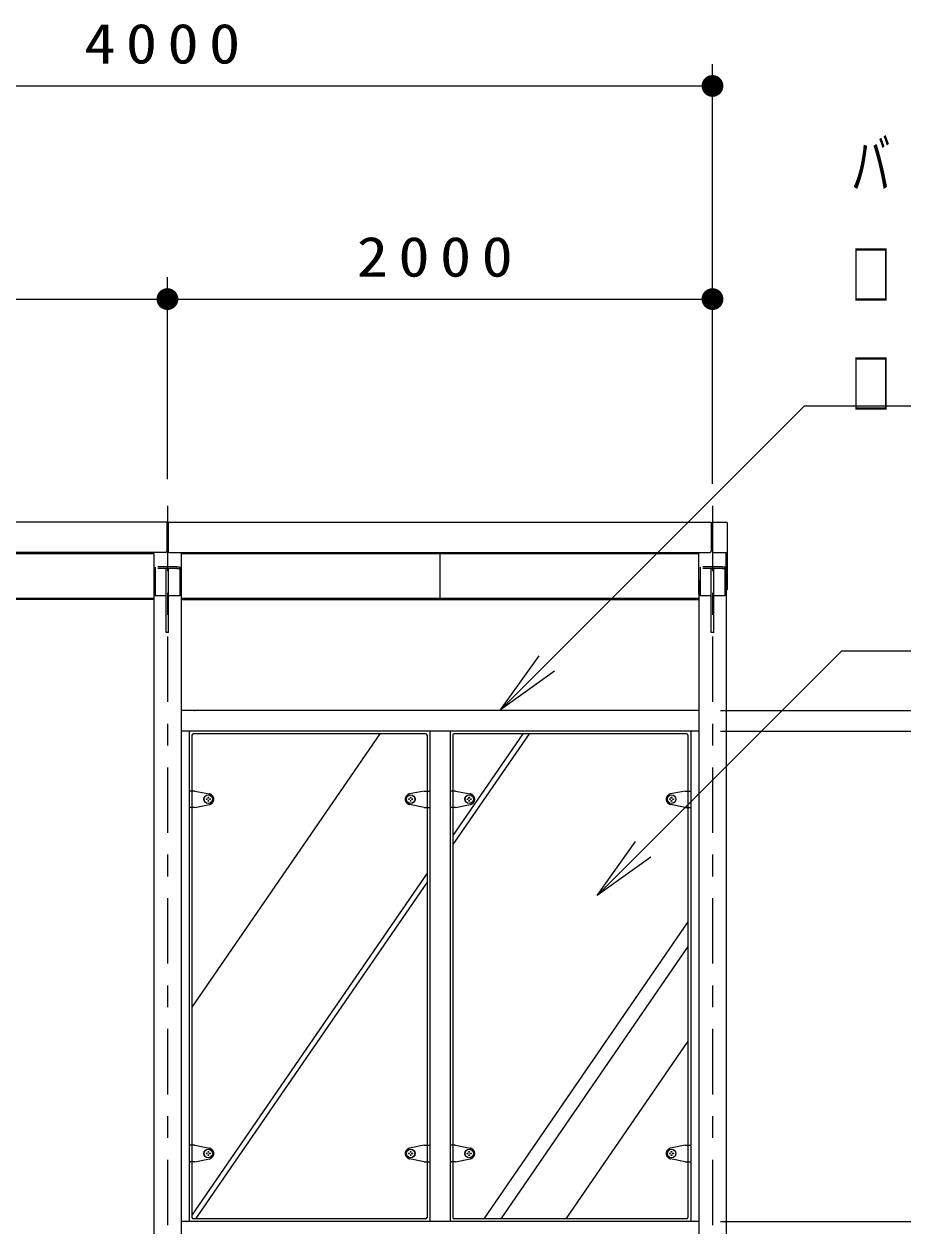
# Model space of a CAD drawing. Units: millimetres on the paper, scale 1:80. Extents: x -385 to 145, y 0 to 323.
# Drawn here: x -289.6 to -249.3, y 108.4 to 163.5 of the extents above; entities that cross this region are included whole.
import ezdxf

# ---------------------------------------------------------------- set-up
doc = ezdxf.new("R2010")
doc.units = ezdxf.units.MM
doc.linetypes.add('USER1', pattern=[4.5, 2.5, -2])
doc.linetypes.add('USER2', pattern=[6, 3, -1, 1, -1])
doc.layers.add('LY_1', color=7, linetype='Continuous', lineweight=25)
doc.styles.add('ＭＳ ゴシック', font='')
doc.styles.get('ＭＳ ゴシック').set_extended_font_data('MS Gothic')

# ---------------------------------------------------------------- blocks, each defined once
blk = doc.blocks.new('filled_dot')
at = {"color": 0, "linetype": 'Continuous', "lineweight": -2, "const_width": 1.25}
blk.add_lwpolyline([(-0.625, 0, 1), (0.625, 0, 1)], format="xyb", close=True, dxfattribs=at)

msp = doc.modelspace()

# ---------------------------------------------------------------- linework, layer by layer
at = {"layer": 'LY_1', "lineweight": 13}
for p, q in [((-258.02, 142.426), (-258.02, 161.68)), ((-308.02, 160.68), (-258.02, 160.68)), ((-283.02, 142.65), (-283.02, 151.904)), ((-258.02, 142.426), (-258.02, 151.904)), ((-308.02, 150.904), (-283.02, 150.904)), ((-308.02, 150.904), (-283.02, 150.904)), ((-283.02, 150.904), (-258.02, 150.904)), ((-267.745, 132.065), (-265.977, 134.54)), ((-267.745, 132.065), (-265.624, 134.186)), ((-265.27, 133.833), (-267.745, 132.065)), ((-257.645, 132.028), (-232.645, 132.028)), ((-257.645, 131.09), (-242.645, 131.09)), ((-263.316, 123.545), (-261.548, 126.02)), ((-263.316, 123.545), (-261.195, 125.666)), ((-260.841, 125.313), (-263.316, 123.545)), ((-257.645, 108.59), (-242.645, 108.59))]:
    msp.add_line(p, q, dxfattribs=at)
at = {"layer": 'LY_1', "color": 2, "linetype": 'USER2', "lineweight": 13}
for p, q in [((-283.02, 141.426), (-283.02, 99.637)), ((-258.02, 141.426), (-258.02, 99.637))]:
    msp.add_line(p, q, dxfattribs=at)
at = {"layer": 'LY_1', "color": 4}
for p, q in [((-283.051, 140.68), (-307.957, 140.68)), ((-283.051, 140.68), (-283.051, 139.341)), ((-283.02, 140.68), (-283.02, 138.625)), ((-282.989, 140.68), (-258.082, 140.68)), ((-282.989, 140.68), (-282.989, 139.341)), ((-258.082, 140.68), (-258.082, 139.341)), ((-258.02, 140.68), (-257.401, 140.68)), ((-258.02, 140.68), (-258.02, 139.341)), ((-257.326, 137.575), (-257.326, 140.605)), ((-283.114, 139.279), (-307.895, 139.279)), ((-283.645, 139.235), (-283.645, 137.996)), ((-282.926, 139.279), (-258.145, 139.279)), ((-282.395, 139.235), (-282.395, 137.996)), ((-258.645, 137.371), (-258.645, 139.279)), ((-258.02, 139.37), (-258.082, 139.37)), ((-257.957, 139.279), (-257.326, 139.279)), ((-257.395, 137.996), (-257.395, 139.279)), ((-257.366, 137.575), (-257.366, 139.279)), ((-283.645, 137.996), (-283.645, 103.903)), ((-282.395, 137.996), (-282.395, 103.903)), ((-258.645, 137.996), (-258.645, 103.903)), ((-257.395, 137.996), (-257.395, 103.903)), ((-257.326, 137.575), (-257.366, 137.575)), ((-258.645, 132.028), (-282.395, 132.028)), ((-258.645, 131.09), (-282.395, 131.09)), ((-282.02, 131.09), (-282.02, 108.59)), ((-270.989, 131.09), (-270.989, 108.59)), ((-270.051, 131.09), (-270.051, 108.59)), ((-259.02, 131.09), (-259.02, 108.59)), ((-281.895, 128.34), (-282.02, 128.34)), ((-271.114, 128.34), (-270.989, 128.34)), ((-269.926, 128.34), (-270.051, 128.34)), ((-259.145, 128.34), (-259.02, 128.34)), ((-281.895, 127.59), (-282.02, 127.59)), ((-271.114, 127.59), (-270.989, 127.59)), ((-269.926, 127.59), (-270.051, 127.59)), ((-259.145, 127.59), (-259.02, 127.59)), ((-281.895, 112.09), (-282.02, 112.09)), ((-271.114, 112.09), (-270.989, 112.09)), ((-269.926, 112.09), (-270.051, 112.09)), ((-259.145, 112.09), (-259.02, 112.09)), ((-281.895, 111.34), (-282.02, 111.34)), ((-271.114, 111.34), (-270.989, 111.34)), ((-269.926, 111.34), (-270.051, 111.34)), ((-259.145, 111.34), (-259.02, 111.34)), ((-270.52, 108.59), (-282.395, 108.59)), ((-258.645, 108.59), (-270.52, 108.59))]:
    msp.add_line(p, q, dxfattribs=at)
at = {"layer": 'LY_1', "color": 131}
for p, q in [((-307.395, 139.235), (-283.645, 139.235)), ((-282.395, 139.235), (-258.645, 139.235)), ((-270.52, 139.279), (-270.52, 137.182)), ((-307.395, 137.182), (-283.645, 137.182)), ((-283.645, 137.12), (-307.395, 137.12)), ((-282.395, 137.182), (-258.645, 137.182)), ((-282.395, 137.12), (-258.645, 137.12)), ((-281.895, 130.903), (-281.895, 108.778)), ((-271.176, 130.965), (-281.832, 130.965)), ((-271.114, 130.903), (-271.114, 108.778)), ((-269.926, 130.903), (-269.926, 108.778)), ((-259.207, 130.965), (-269.864, 130.965)), ((-259.145, 130.903), (-259.145, 108.778)), ((-271.176, 108.715), (-281.832, 108.715)), ((-259.207, 108.715), (-269.864, 108.715))]:
    msp.add_line(p, q, dxfattribs=at)
at = {"layer": 'LY_1'}
for p, q in [((-283.582, 138.613), (-283.582, 137.293)), ((-282.582, 138.625), (-283.457, 138.625)), ((-282.582, 138.551), (-283.457, 138.551)), ((-282.964, 138.526), (-283.076, 138.526)), ((-283.076, 135.609), (-283.076, 138.526)), ((-282.964, 135.609), (-282.964, 138.526)), ((-282.457, 138.613), (-282.457, 137.293)), ((-258.582, 138.613), (-258.582, 137.293)), ((-257.582, 138.625), (-258.457, 138.625)), ((-257.582, 138.551), (-258.457, 138.551)), ((-257.964, 138.526), (-258.076, 138.526)), ((-258.076, 135.609), (-258.076, 138.526)), ((-257.964, 135.609), (-257.964, 138.526)), ((-257.457, 138.613), (-257.457, 137.293)), ((-283.582, 137.368), (-283.645, 137.368)), ((-283.076, 137.293), (-283.582, 137.293)), ((-282.457, 137.293), (-282.964, 137.293)), ((-282.395, 137.368), (-282.457, 137.368)), ((-258.582, 137.368), (-258.645, 137.368)), ((-258.076, 137.293), (-258.582, 137.293)), ((-257.457, 137.293), (-257.964, 137.293)), ((-257.395, 137.368), (-257.457, 137.368)), ((-282.964, 135.609), (-283.076, 135.609)), ((-257.964, 135.609), (-258.076, 135.609))]:
    msp.add_line(p, q, dxfattribs=at)
at = {"layer": 'LY_1', "color": 131, "lineweight": 13}
for p, q in [((-273.276, 130.965), (-281.895, 118.426)), ((-266.716, 130.965), (-269.926, 126.295)), ((-266.432, 130.965), (-269.926, 125.882)), ((-271.114, 124.567), (-281.895, 108.882)), ((-271.114, 124.155), (-281.726, 108.715)), ((-259.145, 122.337), (-268.508, 108.715)), ((-259.145, 121.202), (-267.727, 108.715)), ((-259.145, 116.869), (-264.75, 108.715))]:
    msp.add_line(p, q, dxfattribs=at)
at = {"layer": 'LY_1', "color": 4, "linetype": 'USER1', "lineweight": 13}
for p, q in [((-281.77, 128.34), (-281.895, 128.34)), ((-281.77, 128.34), (-281.097, 128.211)), ((-271.239, 128.34), (-271.911, 128.211)), ((-271.239, 128.34), (-271.114, 128.34)), ((-269.801, 128.34), (-269.926, 128.34)), ((-269.801, 128.34), (-269.129, 128.211)), ((-259.27, 128.34), (-259.942, 128.211)), ((-259.27, 128.34), (-259.145, 128.34)), ((-281.77, 127.59), (-281.895, 127.59)), ((-281.77, 127.59), (-281.097, 127.72)), ((-271.239, 127.59), (-271.911, 127.72)), ((-271.239, 127.59), (-271.114, 127.59)), ((-269.801, 127.59), (-269.926, 127.59)), ((-269.801, 127.59), (-269.129, 127.72)), ((-259.27, 127.59), (-259.942, 127.72)), ((-259.27, 127.59), (-259.145, 127.59)), ((-281.77, 112.09), (-281.895, 112.09)), ((-281.77, 112.09), (-281.097, 111.961)), ((-271.239, 112.09), (-271.911, 111.961)), ((-271.239, 112.09), (-271.114, 112.09)), ((-269.801, 112.09), (-269.926, 112.09)), ((-269.801, 112.09), (-269.129, 111.961)), ((-259.27, 112.09), (-259.942, 111.961)), ((-259.27, 112.09), (-259.145, 112.09)), ((-281.77, 111.34), (-281.097, 111.47)), ((-271.239, 111.34), (-271.911, 111.47)), ((-269.801, 111.34), (-269.129, 111.47)), ((-259.27, 111.34), (-259.942, 111.47)), ((-281.77, 111.34), (-281.895, 111.34)), ((-271.239, 111.34), (-271.114, 111.34)), ((-269.801, 111.34), (-269.926, 111.34)), ((-259.27, 111.34), (-259.145, 111.34))]:
    msp.add_line(p, q, dxfattribs=at)
at = {"layer": 'LY_1', "color": 20}
for p, q in [((-282.395, 109.028), (-282.395, 108.84)), ((-258.645, 109.028), (-258.645, 108.84))]:
    msp.add_line(p, q, dxfattribs=at)
at = {"layer": 'LY_1', "lineweight": 13}
for points in [[(-267.745, 132.065), (-253.8, 146.011), (-215.239, 146.011)], [(-263.316, 123.545), (-252.087, 134.774), (-206.64, 134.774)]]:
    msp.add_lwpolyline(points, dxfattribs=at)
at = {"layer": 'LY_1'}
for points in [[(-282.582, 138.625), (-282.563, 138.625), (-282.544, 138.625), (-282.526, 138.624), (-282.509, 138.623), (-282.494, 138.622), (-282.481, 138.62), (-282.471, 138.618), (-282.463, 138.617), (-282.459, 138.615), (-282.457, 138.613)], [(-282.582, 138.551), (-282.563, 138.55), (-282.544, 138.55), (-282.526, 138.549), (-282.509, 138.548), (-282.494, 138.547), (-282.481, 138.546), (-282.471, 138.544), (-282.463, 138.542), (-282.459, 138.54), (-282.457, 138.538)], [(-257.582, 138.625), (-257.563, 138.625), (-257.544, 138.625), (-257.526, 138.624), (-257.509, 138.623), (-257.494, 138.622), (-257.481, 138.62), (-257.471, 138.618), (-257.463, 138.617), (-257.459, 138.615), (-257.457, 138.613)], [(-257.582, 138.551), (-257.563, 138.55), (-257.544, 138.55), (-257.526, 138.549), (-257.509, 138.548), (-257.494, 138.547), (-257.481, 138.546), (-257.471, 138.544), (-257.463, 138.542), (-257.459, 138.54), (-257.457, 138.538)]]:
    msp.add_lwpolyline(points, dxfattribs=at)
at = {"layer": 'LY_1', "color": 131}
msp.add_circle((-281.77, 132.028), 0.0031, dxfattribs=at)
at = {"layer": 'LY_1', "color": 4, "lineweight": 13}
for centre, radius in [((-281.145, 127.965), 0.2), ((-281.145, 127.965), 0.194), ((-281.22, 127.965), 0.0194), ((-281.145, 128.04), 0.0194), ((-281.145, 127.89), 0.0194), ((-281.07, 127.965), 0.0194), ((-271.864, 127.965), 0.2), ((-271.864, 127.965), 0.194), ((-271.939, 127.965), 0.0194), ((-271.864, 128.04), 0.0194), ((-271.864, 127.89), 0.0194), ((-271.789, 127.965), 0.0194), ((-269.176, 127.965), 0.2), ((-269.176, 127.965), 0.194), ((-269.251, 127.965), 0.0194), ((-269.176, 128.04), 0.0194), ((-269.176, 127.89), 0.0194), ((-269.101, 127.965), 0.0194), ((-259.895, 127.965), 0.2), ((-259.895, 127.965), 0.194), ((-259.97, 127.965), 0.0194), ((-259.895, 128.04), 0.0194), ((-259.895, 127.89), 0.0194), ((-259.82, 127.965), 0.0194), ((-281.145, 111.715), 0.2), ((-271.864, 111.715), 0.2), ((-269.176, 111.715), 0.2), ((-259.895, 111.715), 0.2), ((-281.145, 111.715), 0.194), ((-281.22, 111.715), 0.0194), ((-281.145, 111.79), 0.0194), ((-281.145, 111.64), 0.0194), ((-281.07, 111.715), 0.0194), ((-271.864, 111.715), 0.194), ((-271.939, 111.715), 0.0194), ((-271.864, 111.79), 0.0194), ((-271.864, 111.64), 0.0194), ((-271.789, 111.715), 0.0194), ((-269.176, 111.715), 0.194), ((-269.251, 111.715), 0.0194), ((-269.176, 111.79), 0.0194), ((-269.176, 111.64), 0.0194), ((-269.101, 111.715), 0.0194), ((-259.895, 111.715), 0.194), ((-259.97, 111.715), 0.0194), ((-259.895, 111.79), 0.0194), ((-259.895, 111.64), 0.0194), ((-259.82, 111.715), 0.0194)]:
    msp.add_circle(centre, radius, dxfattribs=at)
at = {"layer": 'LY_1', "color": 4}
for centre, radius, start, end in [((-257.401, 140.605), 0.075, 0, 90), ((-283.114, 139.341), 0.0625, 270, 0), ((-282.926, 139.341), 0.0625, 180, 270), ((-258.145, 139.341), 0.0625, 270, 0), ((-257.957, 139.341), 0.0625, 180, 270)]:
    msp.add_arc(centre, radius, start, end, dxfattribs=at)
at = {"layer": 'LY_1', "color": 131}
for centre, start, end in [((-281.832, 130.903), 90, 180), ((-271.176, 130.903), 0, 90), ((-269.864, 130.903), 90, 180), ((-259.207, 130.903), 0, 90), ((-281.832, 108.778), 180, 270), ((-271.176, 108.778), 270, 0), ((-269.864, 108.778), 180, 270), ((-259.207, 108.778), 270, 0)]:
    msp.add_arc(centre, 0.0625, start, end, dxfattribs=at)
at = {"layer": 'LY_1', "color": 4, "linetype": 'USER1', "lineweight": 13}
for centre, start, end in [((-281.145, 127.965), 280.9042, 79.0958), ((-271.864, 127.965), 100.9042, 259.0958), ((-269.176, 127.965), 280.9042, 79.0958), ((-259.895, 127.965), 100.9042, 259.0958), ((-281.145, 111.715), 280.9042, 79.0958), ((-271.864, 111.715), 100.9042, 259.0958), ((-269.176, 111.715), 280.9042, 79.0958), ((-259.895, 111.715), 100.9042, 259.0958)]:
    msp.add_arc(centre, 0.25, start, end, dxfattribs=at)

# ---------------------------------------------------------------- block references
at = {"layer": 'LY_1', "lineweight": 13, "xscale": 0.4, "yscale": 0.4, "rotation": 180}
for p in [(-258.02, 160.68), (-283.02, 150.904), (-283.02, 150.904), (-258.02, 150.904)]:
    msp.add_blockref('filled_dot', p, dxfattribs=at)
at = {"layer": 'LY_1', "lineweight": 13, "xscale": 0.4, "yscale": 0.4}
msp.add_blockref('filled_dot', (-283.02, 150.904), dxfattribs=at)

# ---------------------------------------------------------------- texts
at = {"layer": 'LY_1', "style": 'ＭＳ ゴシック'}
for s, insert, char_height, attachment_point in [('\\T1.33;\\W1.15;4000', (-283.02, 161.68), 1.833, 8), ('\\T1.64;\\W0.6;バックパネルフレーム：', (-251.655, 156.961), 2.199, 4), ('\\T1.33;\\W1.15;2000', (-270.52, 151.904), 1.833, 8), ('\\T1.64;\\W0.6;□－７５×７５×３．２', (-251.655, 151.961), 2.199, 4), ('\\T1.64;\\W0.6;□－１２５×７５×３．２', (-251.655, 146.961), 2.199, 4)]:
    msp.add_mtext(s, dxfattribs=dict(at, insert=insert, char_height=char_height, attachment_point=attachment_point))

doc.saveas('drawing.dxf')
